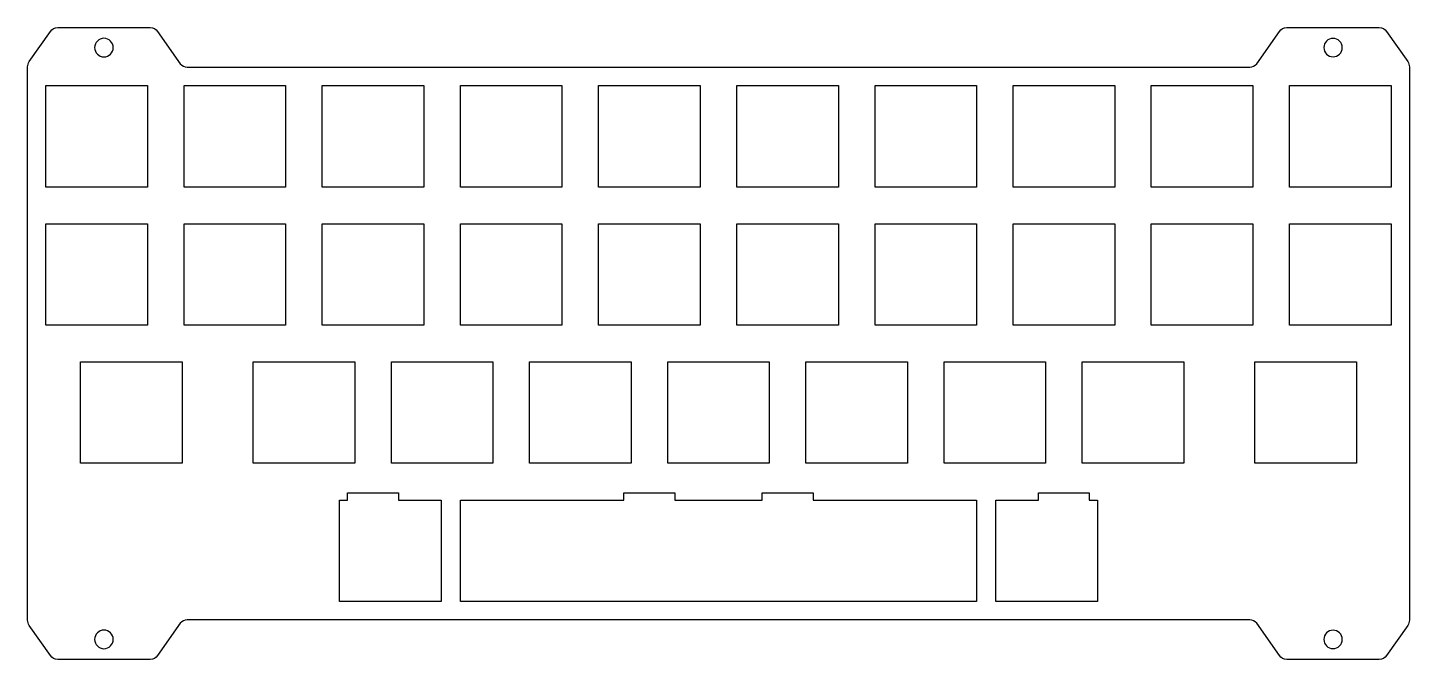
# Model space of a CAD drawing. Header units: millimetres. Extents: x -191 to 0, y -82 to 5.
import ezdxf

# ---------------------------------------------------------------- set-up
doc = ezdxf.new("R2010")
doc.units = ezdxf.units.MM
doc.layers.get('0').update_dxf_attribs({"linetype": 'CONTINUOUS'})

msp = doc.modelspace()

# ---------------------------------------------------------------- linework, layer by layer
msp.add_lwpolyline([(-22.01, 0, 0.222648), (-21.05, 0.45), (-17.92, 4.92, -0.244735), (-16.9, 5.45), (-4.15, 5.45, -0.244735), (-3.13, 4.92), (-0.23, 0.77, -0.153879), (0, 0.06), (0, -76.26, -0.153879), (-0.23, -76.97), (-3.13, -81.12, -0.244735), (-4.15, -81.65), (-16.9, -81.65, -0.244735), (-17.92, -81.12), (-21.05, -76.65, 0.222648), (-22.01, -76.2), (-168.49, -76.2, 0.222648), (-169.45, -76.65), (-172.58, -81.12, -0.244735), (-173.6, -81.65), (-186.35, -81.65, -0.244735), (-187.37, -81.12), (-190.27, -76.97, -0.153879), (-190.5, -76.26), (-190.5, 0.06, -0.153879), (-190.27, 0.77), (-187.37, 4.92, -0.244735), (-186.35, 5.45), (-173.6, 5.45, -0.244735), (-172.58, 4.92), (-169.45, 0.45, 0.222648), (-168.49, 0)], format="xyb", close=True)
for points in [[(-187.97, -2.53), (-173.98, -2.53), (-173.98, -16.53), (-187.97, -16.53)], [(-168.93, -2.53), (-154.93, -2.53), (-154.93, -16.53), (-168.93, -16.53)], [(-135.88, -16.53), (-149.88, -16.53), (-149.88, -2.53), (-135.88, -2.53)], [(-116.83, -16.53), (-130.83, -16.53), (-130.83, -2.53), (-116.83, -2.53)], [(-97.78, -16.53), (-111.78, -16.53), (-111.78, -2.53), (-97.78, -2.53)], [(-92.72, -2.53), (-78.72, -2.53), (-78.72, -16.53), (-92.72, -16.53)], [(-73.67, -16.53), (-73.67, -2.53), (-59.68, -2.53), (-59.68, -16.53)], [(-54.62, -2.53), (-40.62, -2.53), (-40.62, -16.53), (-54.62, -16.53)], [(-21.58, -2.53), (-21.58, -16.53), (-35.58, -16.53), (-35.58, -2.53)], [(-2.53, -2.53), (-2.53, -16.53), (-16.53, -16.53), (-16.53, -2.53)], [(-187.97, -35.58), (-187.97, -21.58), (-173.98, -21.58), (-173.98, -35.58)], [(-154.93, -21.58), (-154.93, -35.58), (-168.93, -35.58), (-168.93, -21.58)], [(-149.88, -21.58), (-135.88, -21.58), (-135.88, -35.58), (-149.88, -35.58)], [(-130.83, -35.58), (-130.83, -21.58), (-116.83, -21.58), (-116.83, -35.58)], [(-111.78, -21.58), (-97.78, -21.58), (-97.78, -35.58), (-111.78, -35.58)], [(-92.72, -21.58), (-78.72, -21.58), (-78.72, -35.58), (-92.72, -35.58)], [(-59.68, -35.58), (-73.67, -35.58), (-73.67, -21.58), (-59.68, -21.58)], [(-40.62, -35.58), (-54.62, -35.58), (-54.62, -21.58), (-40.62, -21.58)], [(-35.58, -21.58), (-21.58, -21.58), (-21.58, -35.58), (-35.58, -35.58)], [(-16.53, -21.58), (-2.53, -21.58), (-2.53, -35.58), (-16.53, -35.58)], [(-183.21, -54.62), (-183.21, -40.62), (-169.21, -40.62), (-169.21, -54.62)], [(-145.4, -54.62), (-159.4, -54.62), (-159.4, -40.62), (-145.4, -40.62)], [(-126.35, -40.62), (-126.35, -54.62), (-140.35, -54.62), (-140.35, -40.62)], [(-107.3, -40.62), (-107.3, -54.62), (-121.3, -54.62), (-121.3, -40.62)], [(-88.25, -40.62), (-88.25, -54.62), (-102.25, -54.62), (-102.25, -40.62)], [(-69.2, -54.62), (-83.2, -54.62), (-83.2, -40.62), (-69.2, -40.62)], [(-64.15, -54.62), (-64.15, -40.62), (-50.15, -40.62), (-50.15, -54.62)], [(-45.1, -40.62), (-31.1, -40.62), (-31.1, -54.62), (-45.1, -54.62)], [(-7.29, -40.62), (-7.29, -54.62), (-21.29, -54.62), (-21.29, -40.62)], [(-146.38, -58.67), (-139.38, -58.67), (-139.38, -59.68), (-133.49, -59.68), (-133.49, -73.67), (-147.49, -73.67), (-147.49, -59.68), (-146.38, -59.68)], [(-130.83, -73.67), (-130.83, -59.68), (-108.28, -59.68), (-108.28, -58.67), (-101.28, -58.67), (-101.28, -59.68), (-89.22, -59.68), (-89.22, -58.67), (-82.22, -58.67), (-82.22, -59.68), (-59.68, -59.68), (-59.68, -73.67)], [(-51.13, -59.68), (-51.13, -58.67), (-44.13, -58.67), (-44.13, -59.68), (-43.01, -59.68), (-43.01, -73.67), (-57.01, -73.67), (-57.01, -59.68)]]:
    msp.add_lwpolyline(points, close=True)
at = {"extrusion": (0, 0, -1)}
for centre, radius in [((179.98, 2.7), 1.28), ((10.52, 2.7), 1.27), ((179.98, -78.9), 1.28), ((10.52, -78.9), 1.27)]:
    msp.add_circle(centre, radius, dxfattribs=at)

doc.saveas('drawing.dxf')
